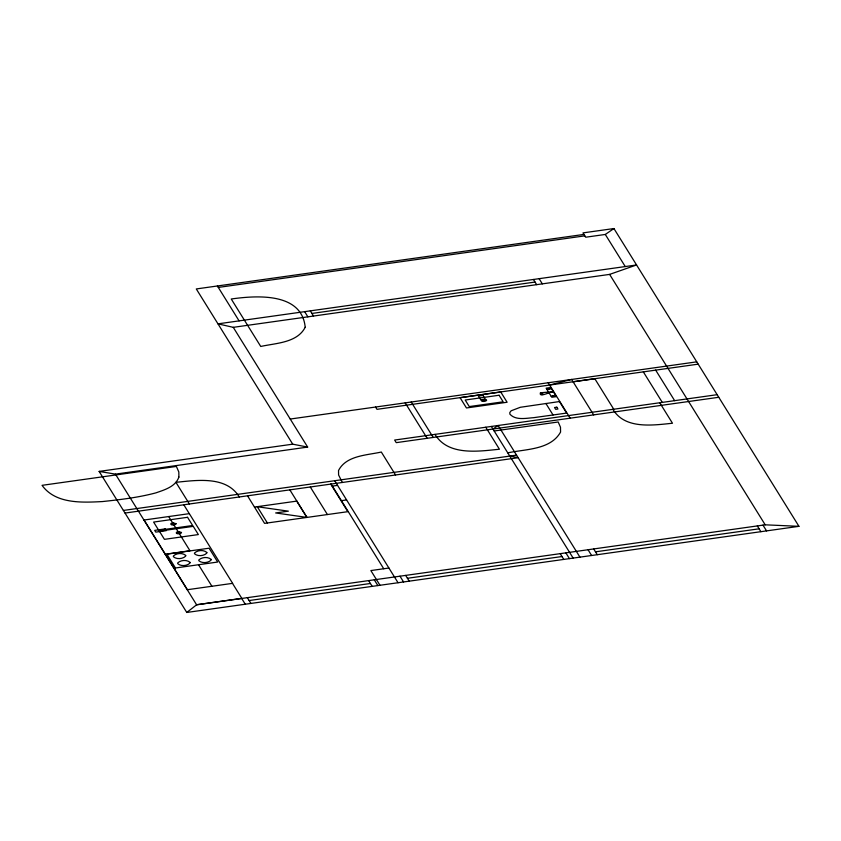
<?xml version="1.0" encoding="UTF-8"?>
<svg xmlns="http://www.w3.org/2000/svg" width="841" height="841" viewBox="0 0 841 841"><rect width="100%" height="100%" fill="white"/><g stroke="black" fill="none" stroke-linecap="round" stroke-linejoin="round"><path stroke-width="1.26" d="M233.262 327.338L609.62 274.397L636.563 264.968L217.977 323.848L233.262 327.338L307.659 447.086L292.731 444.174L99.133 471.412L186.776 612.458L196.615 604.805L765.205 524.816L798.95 526.329L613.93 228.542L582.981 232.894L585.662 237.215L605.299 234.46L613.93 228.542M492.963 429.047L498.145 425.493L579.933 557.141M483.207 399.811L482.387 400.663L485.404 400.242L483.743 399.738M549.604 385.052L571.649 379.449L593.662 414.876M583.927 234.418L196.289 288.947L292.731 444.174M218.303 287.422L584.821 235.858M311.916 313.451L535.055 282.061M290.24 419.039L696.747 361.851M698.188 364.153L376.989 409.336L375.559 407.033M573.11 381.803L594.818 378.744L613.751 409.231M546.713 389.12L551.328 388.5M553.315 391.696L540.406 392.779C538.377 398.823 553.231 389.73 553.798 392.474M551.212 396.353L555.806 395.701M99.133 471.412L115.438 474.135L307.659 447.086M553.042 414.981L566.603 413.078L559.444 401.556L520.327 407.286L511.149 410.786L509.804 412.542L509.867 414.129C515.607 420.595 525.867 418.208 533.604 417.683L553.042 414.981L545.883 403.459M717.152 394.681L394.639 440.053L396.248 442.65L718.771 397.278M494.182 430.991L558.193 421.993L560.484 427.239L560.569 432.064C550.592 449.977 525.562 449.01 507.764 452.868M123.385 510.445L516.553 455.139M125.015 513.063L518.172 457.725L509.772 456.085M332.374 486.098L337.546 485.373M143.906 520.043L189.33 513.651L232.631 583.349L187.259 589.73M254.434 507.07L296.831 501.11M341.425 500.668L346.597 499.932M165.204 554.251L189.971 550.76L168.715 516.553M173.95 568.201L217.682 562.04L209.094 548.216L166.865 554.156L175.454 567.98M388.91 568.032L370.86 570.566L379.995 585.273M196.584 604.742L241.83 598.382L232.494 583.37M249.136 600.548L370.418 583.486M407.433 578.282L561.988 556.532M595.481 551.822L759.108 528.81M186.776 612.458L798.95 526.329M257.041 506.702L288.358 511.16L275.648 512.947L306.891 517.415L296.768 501.12M605.299 234.46L625.252 266.555M609.62 274.397L765.205 524.816M762.976 525.131L766.561 530.892M757.321 525.93L760.905 531.691M655.654 370.093L674.65 400.663M643.302 371.838L662.298 402.408M659.754 402.765L672.485 423.244C652.763 425.252 624.905 429.478 612.942 409.346M539.102 278.676L542.319 283.859M533.436 279.464L536.663 284.657M548.174 382.75L570.187 418.187M548.721 392.348L546.124 388.164L550.718 387.522L556.374 396.626L551.78 397.267L549.205 393.125M547.281 392.547L547.764 393.325M593.693 548.942L597.278 554.703M588.038 549.741L591.612 555.502M491.354 426.45L573.152 558.098M565.856 552.863L569.431 558.624M485.772 427.239L499.428 449.231C478.108 451.386 448.085 455.98 435.007 434.377M560.201 553.651L563.785 559.423M411.217 402.019L433.231 437.446M405.183 402.871L427.196 438.298M310.297 310.865L313.525 316.048M304.652 311.654L307.869 316.847M395.564 474.976L381.32 452.038C366.687 455.317 346.25 455.454 338.524 470.508L338.597 474.986L342.34 482.461M405.646 575.402L409.231 581.163M399.99 576.19L403.564 581.961M217.409 285.982L239.086 320.884M334.665 480.726L398.045 582.729M331.123 484.069L383.738 568.758M330.734 484.122L347.848 511.675L264.558 523.375L247.527 495.833M374.277 579.806L377.861 585.578M368.621 580.605L372.206 586.366M310.297 487.002L327.412 514.545M289.851 489.872L306.976 517.425M257.251 506.671L267.375 522.976M239.275 496.989C226.46 475.691 196.889 480.211 175.927 482.324L189.393 504.011M247.349 597.667L250.923 603.428M183.78 504.758L189.309 513.662M241.693 598.466L245.278 604.227M198.529 564.742L211.911 586.261M144.084 520.022L187.385 589.72M115.438 474.135L196.615 604.805M185.703 555.438L185.651 556.185C182.644 559.086 176.484 559.559 173.362 556.689L173.425 555.954C176.421 553.042 182.592 552.579 185.703 555.438M190.024 562.398L189.971 563.134C186.965 566.046 180.804 566.508 177.682 563.638L177.735 562.902C180.741 559.99 186.912 559.528 190.024 562.398M206.823 552.474L206.76 553.21C203.753 556.122 197.593 556.584 194.481 553.725L194.534 552.979C197.54 550.077 203.701 549.604 206.823 552.474M211.133 559.423L211.08 560.159C208.074 563.071 201.914 563.533 198.791 560.674L198.854 559.927C201.861 557.026 208.021 556.563 211.133 559.423M548.889 389.246L549.709 389.194L548.889 389.246M553.504 395.932L552.821 395.648L553.504 395.932M541.131 392.915C541.005 396.637 545.168 393.052 541.131 392.915M305.209 327.275C297.178 342.918 275.953 343.065 260.742 346.46L231.243 298.997C256.558 295.433 301.845 292.226 305.209 327.275M178.891 477.078C175.538 486.729 164.542 489.861 155.848 492.879C138.387 497.536 120.389 499.649 102.465 501.562C81.976 502.624 55.485 504.043 42.05 485.331L176.389 466.429L178.818 471.98L178.891 477.078M174.854 523.796L173.383 524.521L171.722 524.017L173.193 523.291L174.854 523.796M176.042 523.722L175.601 524.364C174.497 525.215 169.777 525.499 170.975 523.459L173.13 522.839L176.042 523.722M180.321 532.584L178.849 533.31L177.178 532.805L178.66 532.08L180.321 532.584M181.498 532.5L181.067 533.152C179.953 534.003 175.233 534.287 176.442 532.248L178.586 531.628L181.498 532.5M486.582 400.158L486.14 400.8C485.036 401.651 480.316 401.945 481.525 399.895L483.67 399.275L486.582 400.158M500.731 391.98L460.08 397.698L466.461 407.969L507.112 402.25L500.731 391.98M482.976 395.407L478.445 396.048L480.957 400.085L485.478 399.443L482.976 395.407M499.081 395.249L465.199 400.022L469.278 406.581L503.16 401.819L499.081 395.249M556.816 407.191L554.524 407.517L555.67 409.346L557.951 409.02L556.816 407.191M187.543 517.299L153.609 522.072L158.718 530.282L192.642 525.509L187.543 517.299M165.235 528.894L154.681 530.377L155.753 532.111L166.308 530.629L165.235 528.894M193.262 526.361L159.327 531.134L164.437 539.344L198.36 534.571L193.262 526.361"/></g></svg>
